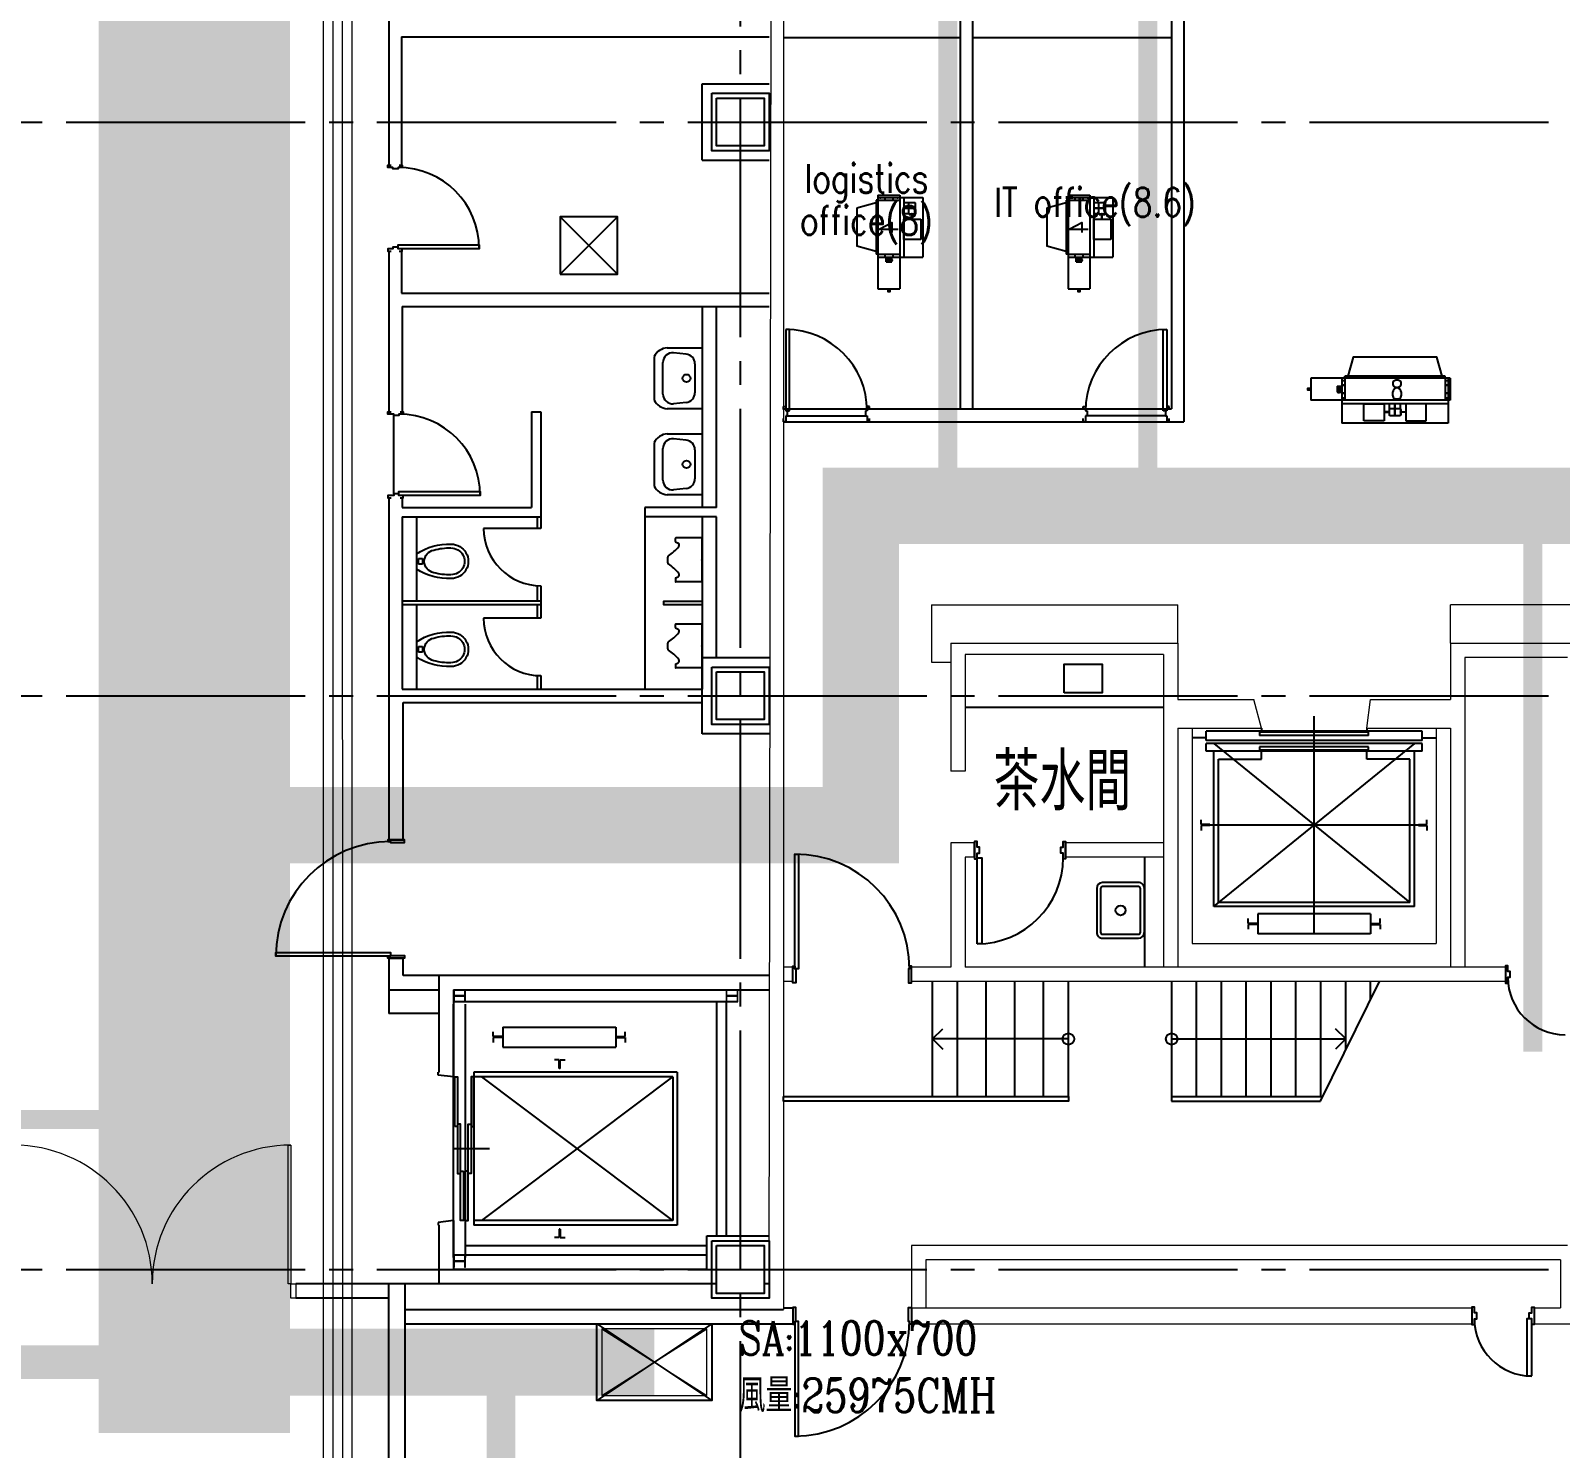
# Model space of a CAD drawing. Extents: x -18489 to 195597, y -1599 to 112111.
# Drawn here: x 23618 to 25217, y 14963 to 16446 of the extents above; entities that cross this region are included whole.
import ezdxf
from ezdxf.enums import TextEntityAlignment as Align

# ---------------------------------------------------------------- set-up
doc = ezdxf.new("R2010")
doc.units = 0
doc.header["$LTSCALE"] = 100
doc.linetypes.add('X-N-FAB-L10$0$COL-CEN-LIN', pattern=[3.25, 2.5, -0.25, 0.25, -0.25])
for name, color, linetype, lineweight in [('188K-SM-03-F10-MECH-EQ-Y2257103$0$0-AHU-SA', 5, 'Continuous', 0), ('188K-SM-03-F10-MECH-EQ-Y2257103$0$0-CHR', 3, 'Continuous', 0), ('188K-SM-03-F10-MECH-EQ-Y2257103$0$0-CHS', 4, 'Continuous', 0), ('X-N-FAB-L10$0$STEEL1', 8, 'Continuous', 0)]:
    doc.layers.add(name, color=color, linetype=linetype, lineweight=lineweight)
for name, color, linetype in [('188K-SM-03-F10-MECH-EQ-Y2257103$0$00_AC_01_設備', 2, 'Continuous'), ('188K-SM-03-F10-MECH-EQ-Y2257103$0$M-DETL-03', 3, 'Continuous'), ('X-N-FAB-L10$0$08', 8, 'Continuous'), ('X-N-FAB-L10$0$A-WALL-IN', 8, 'Continuous'), ('X-N-FAB-L10$0$BLOCK', 8, 'Continuous'), ('X-N-FAB-L10$0$CCL', 8, 'X-N-FAB-L10$0$COL-CEN-LIN'), ('X-N-FAB-L10$0$COL-S', 8, 'Continuous'), ('X-N-FAB-L10$0$DOOR', 8, 'Continuous'), ('X-N-FAB-L10$0$TXT-CODE', 8, 'Continuous')]:
    doc.layers.add(name, color=color, linetype=linetype)
doc.styles.add('188K-SM-03-F10-MECH-EQ-Y2257103$0$CHINESET', font='simplex.shx', dxfattribs={"width": 0.8, "bigfont": 'chineset.shx'})
doc.styles.add('188K-SM-03-F10-MECH-EQ-Y2257103$0$STDTEXT', font='complex.shx', dxfattribs={"bigfont": 'chineset.shx'})
doc.styles.add('X-N-FAB-L10$0$CHINA', font='simplex.shx', dxfattribs={"width": 0.75, "bigfont": 'chineset.shx'})

# ---------------------------------------------------------------- blocks, each defined once
blk = doc.blocks.new('188K-SM-03-F10-MECH-EQ-Y2257103$0$00_AC_FC_400')
at = {"layer": '188K-SM-03-F10-MECH-EQ-Y2257103$0$00_AC_01_設備', "color": 1}
for p, q in [((-25.5, -20), (-19.9, 0)), ((-19.9, 0), (19.9, 0)), ((25.5, -20), (19.9, 0)), ((-33.6, -22), (64.4, -22)), ((-33.6, -22), (-33.6, -45)), ((-31.3, -22), (-31.3, -69)), ((-28.3, -20), (28.2, -20)), ((-28.3, -22), (-28.3, -20)), ((-28.3, -22), (-28.3, -45)), ((28.2, -22), (28.2, -20)), ((28.2, -22), (28.2, -45)), ((31.2, -22), (31.2, -69)), ((36.2, -30.5), (31.2, -30.5)), ((36.2, -30.5), (31.2, -30.5)), ((36.2, -30.5), (31.2, -30.5)), ((33, -32.4), (31.2, -31.3)), ((35.5, -32), (35.5, -30.5)), ((36.2, -30.5), (36.2, -36.5)), ((36.2, -30.5), (36.2, -36.5)), ((36.2, -30.5), (36.2, -36.5)), ((36.2, -30.5), (36.2, -36.5)), ((64.4, -22), (64.4, -45)), ((-33.6, -45), (64.4, -45)), ((32.8, -32.9), (31.2, -32)), ((32.8, -33.2), (31.2, -33.2)), ((32.8, -33.8), (31.2, -33.8)), ((32.8, -34.1), (31.2, -35)), ((33, -34.6), (31.2, -35.7)), ((36.2, -36.5), (31.2, -36.5)), ((36.2, -36.5), (31.2, -36.5)), ((36.2, -36.5), (31.2, -36.5)), ((33.2, -32), (33.2, -35)), ((36.2, -32), (33.2, -32)), ((36.2, -35), (33.2, -35)), ((34.1, -35), (34.1, -36.7)), ((34.1, -36.6), (34.9, -36.6)), ((34.1, -36.7), (34.9, -36.7)), ((34.2, -35), (34.2, -36.6)), ((34.8, -35), (34.8, -36.6)), ((34.9, -35), (34.9, -36.7)), ((35.5, -32), (35.5, -35)), ((35.5, -35), (35.5, -36.5)), ((64.4, -32.7), (67.4, -32.7)), ((64.4, -34.3), (67.4, -34.3)), ((-31.3, -49), (31.2, -49)), ((-25.5, -54.6), (-26, -54.6)), ((-26, -54.6), (-26, -60.5)), ((-26, -60.5), (-25.5, -60.5)), ((-25.5, -54.2), (-25.5, -49)), ((-25.5, -60.9), (-25.5, -54.2)), ((-25.5, -57.7), (-25.5, -57.2)), ((-25.1, -53.8), (-14.4, -53.8)), ((-14.4, -61.3), (-25.1, -61.3)), ((-19.9, -61.3), (-19.9, -49)), ((-19.6, -61.3), (-19.6, -49)), ((-14, -54.2), (-14, -49)), ((-14, -54.2), (-14, -60.9)), ((-14, -54.6), (-13.5, -54.6)), ((-14, -57.7), (-14, -57.2)), ((-13.5, -60.5), (-14, -60.5)), ((-13.5, -54.6), (-13.5, -60.5)), ((-13.5, -57.2), (-8.5, -57.2)), ((-8.5, -57.7), (-13.5, -57.7)), ((12.7, -49), (-8.5, -49)), ((-8.5, -49), (-8.5, -66.7)), ((-8.5, -57.2), (-8.5, -57.7)), ((12.7, -66.7), (12.7, -49)), ((-31.3, -69), (31.2, -69)), ((-8.5, -66.7), (12.7, -66.7))]:
    blk.add_line(p, q, dxfattribs=at)
at = {"layer": '188K-SM-03-F10-MECH-EQ-Y2257103$0$00_AC_01_設備', "color": 1, "const_width": 0.1}
for points in [[(-29.1, -24.5), (-30.4, -24.5)], [(-29.8, -23.9), (-29.8, -25.1)], [(30.4, -24.5), (29.1, -24.5)], [(29.7, -23.9), (29.7, -25.1)], [(-29.1, -42.5), (-30.4, -42.5)], [(-29.8, -41.9), (-29.8, -43.1)], [(30.4, -42.5), (29.1, -42.5)], [(29.7, -41.9), (29.7, -43.1)]]:
    blk.add_lwpolyline(points, dxfattribs=at)
at = {"layer": '188K-SM-03-F10-MECH-EQ-Y2257103$0$00_AC_01_設備', "color": 1}
for points in [[(34.1, -36.7), (34.1, -36.9), (34.9, -36.9), (34.9, -36.7)], [(64.4, -34.5), (67.4, -34.5), (67.4, -32.5), (64.4, -32.5)]]:
    blk.add_lwpolyline(points, close=True, dxfattribs=at)
for centre in [(-29.8, -29.3), (29.7, -29.3), (-29.8, -37.7), (29.7, -37.7)]:
    blk.add_circle(centre, 0.2, dxfattribs=at)
for centre, radius, start, end in [((35.2, -33.5), 2.5, 143.1301, 216.8699), ((31.4, -33.5), 2.5, 323.1301, 36.8699), ((-25.1, -54.2), 0.405, 90, 180), ((-25.1, -60.9), 0.405, 180, 270), ((-14.4, -54.2), 0.405, 0, 90), ((-14.4, -60.9), 0.405, 270, 0)]:
    blk.add_arc(centre, radius, start, end, dxfattribs=at)
at = {"layer": '188K-SM-03-F10-MECH-EQ-Y2257103$0$00_AC_01_設備', "color": 1, "insert": (-6.9, -23.2, 0), "char_height": 20, "attachment_point": 1, "style": '188K-SM-03-F10-MECH-EQ-Y2257103$0$CHINESET'}
blk.add_mtext_dynamic_manual_height_columns('4', width=135.411, gutter_width=500, heights=[0], dxfattribs=at)
blk = doc.blocks.new('188K-SM-03-F10-MECH-EQ-Y2257103$0$00_AC_FC_800')
at = {"layer": '188K-SM-03-F10-MECH-EQ-Y2257103$0$00_AC_01_設備'}
h = blk.add_hatch(dxfattribs=at)
h.set_pattern_fill('ANSI31', color=3, scale=0.01, angle=45, style=0)
h.set_pattern_definition([(270.00000491, (-14689.678363, 2532.36405), (-0.03175, -2.72e-09), [])])
h.paths.add_polyline_path([(59.1, -36.9), (58.4, -36.9), (58.4, -36.7), (59.1, -36.7)])
at = {"layer": '188K-SM-03-F10-MECH-EQ-Y2257103$0$00_AC_01_設備', "color": 3}
for p, q in [((-57.8, -22), (88.2, -22)), ((-57.8, -22), (-57.8, -45)), ((-55.5, -22), (-55.5, -69)), ((-52.5, -20), (52.5, -20)), ((-52.5, -22), (-52.5, -20)), ((-52.5, -22), (-52.5, -45)), ((52.5, -22), (52.5, -20)), ((52.5, -22), (52.5, -45)), ((55.5, -22), (55.5, -69)), ((60.5, -30.5), (55.5, -30.5)), ((60.5, -30.5), (55.5, -30.5)), ((60.5, -30.5), (55.5, -30.5)), ((57.3, -32.4), (55.5, -31.3)), ((59.8, -32), (59.8, -30.5)), ((60.5, -30.5), (60.5, -36.5)), ((60.5, -30.5), (60.5, -36.5)), ((60.5, -30.5), (60.5, -36.5)), ((60.5, -30.5), (60.5, -36.5)), ((88.2, -22), (88.2, -45)), ((-57.8, -45), (88.2, -45)), ((57.1, -32.9), (55.5, -32)), ((57, -33.2), (55.5, -33.2)), ((57, -33.8), (55.5, -33.8)), ((57.1, -34.1), (55.5, -35)), ((57.3, -34.6), (55.5, -35.7)), ((60.5, -36.5), (55.5, -36.5)), ((60.5, -36.5), (55.5, -36.5)), ((60.5, -36.5), (55.5, -36.5)), ((57.5, -32), (57.5, -35)), ((60.5, -32), (57.5, -32)), ((60.5, -35), (57.5, -35)), ((58.4, -35), (58.4, -36.7)), ((58.4, -36.6), (59.1, -36.6)), ((58.4, -36.7), (59.1, -36.7)), ((58.5, -35), (58.5, -36.6)), ((59, -35), (59, -36.6)), ((59.1, -35), (59.1, -36.7)), ((59.8, -32), (59.8, -35)), ((59.8, -35), (59.8, -36.5)), ((88.2, -32.7), (91.2, -32.7)), ((88.2, -34.3), (91.2, -34.3)), ((-55.5, -49), (55.5, -49)), ((-32.5, -49), (-11.3, -49)), ((-32.5, -66.7), (-32.5, -49)), ((-11.3, -49), (-11.3, -66.7)), ((-11.3, -57.2), (-11.3, -57.7)), ((-6.2, -57.2), (-11.3, -57.2)), ((-11.3, -57.7), (-6.2, -57.7)), ((-5.7, -54.6), (-6.2, -54.6)), ((-6.2, -54.6), (-6.2, -60.5)), ((-6.2, -60.5), (-5.7, -60.5)), ((-5.7, -54.2), (-5.7, -49)), ((-5.7, -54.2), (-5.7, -60.9)), ((-5.7, -57.7), (-5.7, -57.2)), ((5.3, -53.8), (-5.3, -53.8)), ((-5.3, -61.3), (5.3, -61.3)), ((-0.2, -61.3), (-0.2, -49)), ((0.2, -61.3), (0.2, -49)), ((5.7, -54.2), (5.7, -49)), ((5.7, -60.9), (5.7, -54.2)), ((5.7, -54.6), (6.2, -54.6)), ((5.7, -57.7), (5.7, -57.2)), ((6.2, -60.5), (5.7, -60.5)), ((6.2, -54.6), (6.2, -60.5)), ((6.2, -57.2), (11.3, -57.2)), ((11.3, -57.7), (6.2, -57.7)), ((32.5, -49), (11.3, -49)), ((11.3, -49), (11.3, -66.7)), ((11.3, -57.2), (11.3, -57.7)), ((32.5, -66.7), (32.5, -49)), ((-55.5, -69), (55.5, -69)), ((-11.3, -66.7), (-32.5, -66.7)), ((11.3, -66.7), (32.5, -66.7))]:
    blk.add_line(p, q, dxfattribs=at)
for points in [[(-49.4, -20), (-43.8, 0), (43.8, 0), (49.4, -20)], [(-53.4, -24.5), (-54.6, -24.5)], [(-54, -23.9), (-54, -25.1)], [(54.6, -24.5), (53.4, -24.5)], [(54, -23.9), (54, -25.1)], [(-53.4, -42.5), (-54.6, -42.5)], [(-54, -41.9), (-54, -43.1)], [(54.6, -42.5), (53.4, -42.5)], [(54, -41.9), (54, -43.1)]]:
    blk.add_lwpolyline(points, dxfattribs=at)
for points in [[(58.4, -36.7), (58.4, -36.9), (59.1, -36.9), (59.1, -36.7)], [(88.2, -34.5), (91.2, -34.5), (91.2, -32.5), (88.2, -32.5)]]:
    blk.add_lwpolyline(points, close=True, dxfattribs=at)
for centre in [(-54, -29.3), (54, -29.3), (-54, -37.7), (54, -37.7)]:
    blk.add_circle(centre, 0.2, dxfattribs=at)
for centre, radius, start, end in [((59.5, -33.5), 2.5, 143.1301, 216.8699), ((55.7, -33.5), 2.5, 323.1301, 36.8699), ((-5.3, -54.2), 0.405, 90, 180), ((-5.3, -60.9), 0.405, 180, 270), ((5.3, -54.2), 0.405, 0, 90), ((5.3, -60.9), 0.405, 270, 0)]:
    blk.add_arc(centre, radius, start, end, dxfattribs=at)
at = {"layer": '188K-SM-03-F10-MECH-EQ-Y2257103$0$00_AC_01_設備', "color": 3, "insert": (-8.9, -23.7, 0), "char_height": 20, "attachment_point": 1, "rotation": 0, "style": '188K-SM-03-F10-MECH-EQ-Y2257103$0$CHINESET'}
blk.add_mtext_dynamic_manual_height_columns('8', width=135.411, gutter_width=500, heights=[0], dxfattribs=at)
blk = doc.blocks.new('188K-SM-03-F10-MECH-EQ-Y2257103')
at = {"layer": '188K-SM-03-F10-MECH-EQ-Y2257103$0$0-AHU-SA'}
for p, q in [((24215, 15088), (24325, 15018)), ((24215, 15018), (24325, 15088))]:
    blk.add_line(p, q, dxfattribs=at)
for points, const_width in [([(22279.6, 17845.7), (22279.6, 16725), (23789, 16725), (23789, 14978.9)], 200), ([(24577, 15948.5), (24577, 16519.2)], 20), ([(24786.1, 15948.5), (24786.1, 16519.2)], 20), ([(23789, 15614.6), (24486, 15614.6), (24486, 15948.5), (25891.4, 15948.5)], 80), ([(25188.7, 15948.5), (25188.7, 15377.7)], 20), ([(23352.2, 15306.7), (23789, 15306.7)], 20), ([(23789, 15053), (24270, 15053)], 70), ([(23352.2, 15053), (23789, 15053)], 35), ([(24109.8, 14616.2), (24109.8, 15053)], 30)]:
    blk.add_lwpolyline(points, dxfattribs=dict(at, const_width=const_width))
blk.add_lwpolyline([(24215, 15018), (24325, 15018), (24325, 15088), (24215, 15088)], close=True, dxfattribs=at)
at = {"layer": '188K-SM-03-F10-MECH-EQ-Y2257103$0$0-CHR'}
for p, q in [((23944.2, 13489.3), (23944.1, 16859.2)), ((23954.2, 13489.3), (23954.1, 16859.2))]:
    blk.add_line(p, q, dxfattribs=at)
at = {"layer": '188K-SM-03-F10-MECH-EQ-Y2257103$0$0-CHS'}
for p, q in [((23924.3, 13569.5), (23924.1, 16840.6)), ((23934.3, 13569.5), (23934.1, 16840.6))]:
    blk.add_line(p, q, dxfattribs=at)
at = {"layer": '188K-SM-03-F10-MECH-EQ-Y2257103$0$00_AC_01_設備', "xscale": -1}
for name, p, rotation in [('188K-SM-03-F10-MECH-EQ-Y2257103$0$00_AC_FC_400', (24481.9, 16239.9), 90), ('188K-SM-03-F10-MECH-EQ-Y2257103$0$00_AC_FC_400', (24680.6, 16239.9), 90), ('188K-SM-03-F10-MECH-EQ-Y2257103$0$00_AC_FC_800', (25044.6, 16104.1), 359.9999999999986)]:
    blk.add_blockref(name, p, dxfattribs=dict(at, rotation=rotation))
at = {"layer": '188K-SM-03-F10-MECH-EQ-Y2257103$0$M-DETL-03', "color": 1, "style": '188K-SM-03-F10-MECH-EQ-Y2257103$0$STDTEXT', "width": 0.8}
for s, p in [('SA:1100x700', (24358.3, 15060.8)), ('風量:25975CMH', (24358.3, 15000.8))]:
    blk.add_text(s, height=35, dxfattribs=at).set_placement(p)
blk = doc.blocks.new('X-N-FAB-L10$0$A$C467ba2ca')
at = {"layer": 'X-N-FAB-L10$0$CCL'}
for p, q in [((-2650, 0), (-2650, 9160)), ((-27730, 5750), (360, 5750)), ((-27730, 5150), (360, 5150)), ((-27730, 4550), (360, 4550))]:
    blk.add_line(p, q, dxfattribs=at)
at = {"layer": 'X-N-FAB-L10$0$COL-S'}
for points in [[(-2680, 5780), (-2620, 5780), (-2620, 5720), (-2680, 5720)], [(-2675, 5775), (-2625, 5775), (-2625, 5725), (-2675, 5725)], [(-2680, 5180), (-2620, 5180), (-2620, 5120), (-2680, 5120)], [(-2675, 5175), (-2625, 5175), (-2625, 5125), (-2675, 5125)], [(-2680, 4580), (-2620, 4580), (-2620, 4520), (-2680, 4520)], [(-2675, 4575), (-2625, 4575), (-2625, 4525), (-2675, 4525)]]:
    blk.add_lwpolyline(points, close=True, dxfattribs=at)
blk = doc.blocks.new('X-N-FAB-L10$0$A$C4DFC7D4D')
at = {"layer": 'X-N-FAB-L10$0$STEEL1'}
blk.add_lwpolyline([(0, 0), (0, 150), (11, 150), (11, 79), (139, 79), (139, 150), (150, 150), (150, 0), (139, 0), (139, 71), (11, 71), (11, 0)], close=True, dxfattribs=at)
blk = doc.blocks.new('X-N-FAB-L10')
at = {"layer": 'X-N-FAB-L10$0$08'}
for p, q in [((23992.5, 16473), (23992.5, 16305)), ((24005.5, 16439), (24390, 16439)), ((24005.5, 16439), (24005.5, 16305)), ((24320, 16390), (24390, 16390)), ((24320, 16310), (24320, 16390)), ((24320, 16310), (24390, 16310)), ((24231.5, 16251), (24171.5, 16191)), ((24171.5, 16251), (24231.5, 16191)), ((23992.5, 16215), (23992.5, 16047)), ((24005.5, 16215), (24005.5, 16171)), ((24005.5, 16171), (24390, 16171)), ((24006.5, 16157), (24390, 16157)), ((24006.5, 16157), (24006.5, 16047)), ((24320, 16157), (24320, 15947)), ((24335, 15947), (24335, 16157)), ((24283.59, 16113.859), (24320, 16113.859)), ((24320, 16113.859), (24320, 16050.141)), ((24269.936, 16104.757), (24269.936, 16059.243)), ((24279.038, 16065.451), (24279.038, 16098.549)), ((24303.329, 16107.26), (24290.21, 16108.621)), ((24312.411, 16097.188), (24312.411, 16066.812)), ((24141.5, 16047), (24141.5, 15947)), ((24141.5, 16047), (24151.5, 16047)), ((24151.5, 16047), (24151.5, 15937)), ((24320, 16050.141), (24283.59, 16050.141)), ((24303.329, 16056.74), (24290.21, 16055.379)), ((23997.5, 15961), (23997.5, 16043)), ((24269.936, 16014.757), (24269.936, 15969.243)), ((24283.59, 16023.859), (24320, 16023.859)), ((24303.329, 16017.26), (24290.21, 16018.621)), ((24320, 16023.859), (24320, 15960.141)), ((24279.038, 15975.451), (24279.038, 16008.549)), ((24312.411, 16007.188), (24312.411, 15976.812)), ((24303.329, 15966.74), (24290.21, 15965.379)), ((23992.5, 15957), (23992.5, 15599.403)), ((24006.5, 15957), (24006.5, 15947)), ((24320, 15960.141), (24283.59, 15960.141)), ((24006.5, 15947), (24141.5, 15947)), ((24006.5, 15937), (24151.5, 15937)), ((24006.5, 15937), (24006.5, 15757)), ((24021.5, 15937), (24021.5, 15849)), ((24147.5, 15937), (24147.5, 15925)), ((24151.5, 15937), (24151.5, 15925)), ((24335, 15947), (24260, 15947)), ((24260, 15947), (24260, 15937)), ((24335, 15937), (24260, 15937)), ((24260, 15937), (24260, 15757)), ((24320, 15937), (24320, 15790)), ((24335, 15790), (24335, 15937)), ((24151.5, 15925), (24091.5, 15925)), ((24292, 15911.321), (24292, 15914.5)), ((24292.292, 15910.866), (24294.82, 15909.708)), ((24320, 15915), (24292.5, 15915)), ((24320, 15869), (24320, 15915)), ((24021.5, 15898.5), (24021.5, 15882.5)), ((24023.5, 15887.5), (24023.5, 15893.5)), ((24023.5, 15893.5), (24027.5, 15893.5)), ((24027.5, 15887.5), (24023.5, 15887.5)), ((24027.5, 15893.5), (24027.5, 15887.5)), ((24284, 15889.036), (24284, 15894.964)), ((24292, 15872.679), (24292, 15869.5)), ((24292.292, 15873.134), (24294.806, 15874.286)), ((24147.5, 15865), (24147.5, 15849)), ((24151.5, 15865), (24151.5, 15845)), ((24320, 15869), (24292.5, 15869)), ((24151.5, 15849), (24006.5, 15849)), ((24151.5, 15845), (24006.5, 15845)), ((24021.5, 15845), (24021.5, 15757)), ((24147.5, 15845), (24147.5, 15831)), ((24151.5, 15845), (24151.5, 15831)), ((24151.5, 15831), (24091.5, 15831)), ((24292, 15821.321), (24292, 15824.5)), ((24320, 15825), (24292.5, 15825)), ((24320, 15779), (24320, 15825)), ((24021.5, 15806.5), (24021.5, 15790.5)), ((24292.292, 15820.866), (24294.82, 15819.708)), ((24023.5, 15795.5), (24023.5, 15801.5)), ((24023.5, 15801.5), (24027.5, 15801.5)), ((24027.5, 15795.5), (24023.5, 15795.5)), ((24027.5, 15801.5), (24027.5, 15795.5)), ((24284, 15799.036), (24284, 15804.964)), ((24320, 15710), (24320, 15790)), ((24320, 15790), (24390, 15790)), ((24320, 15790), (24335, 15790)), ((24320, 15790), (24320, 15757)), ((24292, 15782.679), (24292, 15779.5)), ((24292.292, 15783.134), (24294.806, 15784.286)), ((24320, 15779), (24292.5, 15779)), ((24147.5, 15771), (24147.5, 15757)), ((24151.5, 15771), (24151.5, 15757)), ((24006.5, 15757), (24320, 15757)), ((24007.5, 15743), (24320, 15743)), ((24007.5, 15599.403), (24007.5, 15743)), ((24320, 15710), (24320, 15743)), ((24595, 15738), (24802.5, 15738)), ((24960, 15500.9), (24960, 15728.5)), ((24390, 15710), (24320, 15710)), ((25073, 15713), (24847, 15713)), ((24847, 15703), (24847, 15713)), ((25017, 15712), (24903, 15712)), ((24903, 15712), (24903, 15708.5)), ((24905, 15716), (24905, 15713)), ((25015, 15716), (25015, 15713)), ((25017, 15708.5), (25017, 15712)), ((25073, 15703), (25073, 15713)), ((24847, 15706), (24832.5, 15706)), ((25073, 15703), (24847, 15703)), ((25073, 15700), (24847, 15700)), ((24847, 15692), (24847, 15700)), ((24855, 15529.4), (25065.427, 15700)), ((24855, 15700), (25060, 15533.8)), ((25017, 15708.5), (24903, 15708.5)), ((25017, 15696.5), (24903, 15696.5)), ((24903, 15696.5), (24903, 15693)), ((25017, 15693), (25017, 15696.5)), ((25073, 15706), (25087.5, 15706)), ((25073, 15692), (25073, 15700)), ((25073, 15692), (24847, 15692)), ((24855, 15529.4), (24855, 15692)), ((24860, 15533.8), (24860, 15683.8)), ((24860, 15683.8), (24905, 15683.8)), ((25017, 15693), (24903, 15693)), ((24905, 15683.8), (24905, 15692)), ((25015, 15683.8), (25015, 15692)), ((25060, 15683.8), (25015, 15683.8)), ((25060, 15533.8), (25060, 15683.8)), ((25065, 15529.4), (25065, 15692)), ((24842, 15615.2), (24842, 15620.2)), ((24851, 15615.2), (24842, 15615.2)), ((24851, 15614.2), (24842, 15614.2)), ((24842, 15614.2), (24842, 15609.2)), ((24851, 15614.2), (24851, 15615.2)), ((25069, 15614.7), (24851, 15614.7)), ((25069, 15615.2), (25078, 15615.2)), ((25069, 15614.2), (25069, 15615.2)), ((25069, 15614.2), (25078, 15614.2)), ((25078, 15615.2), (25078, 15620.2)), ((25078, 15614.2), (25078, 15609.2)), ((23992.5, 15599.403), (24007.5, 15599.403)), ((23992.5, 15599.403), (24007.5, 15599.403)), ((24782.5, 15581), (24782.5, 15466)), ((24776.26, 15554.62), (24738.82, 15554.62)), ((24776.26, 15550.46), (24738.82, 15550.46)), ((24732.58, 15548.38), (24732.58, 15502.62)), ((24736.74, 15548.38), (24736.74, 15502.62)), ((24778.34, 15502.62), (24778.34, 15548.38)), ((24782.5, 15502.62), (24782.5, 15548.38)), ((25060, 15533.8), (24860, 15533.8)), ((25065, 15529.4), (24855, 15529.4)), ((25019, 15521.9), (24901, 15521.9)), ((24901, 15521.9), (24901, 15500.9)), ((25019, 15521.9), (25019, 15500.9)), ((24891, 15511.9), (24891, 15516.9)), ((24900, 15511.9), (24891, 15511.9)), ((24891, 15510.9), (24891, 15505.9)), ((24900, 15510.9), (24891, 15510.9)), ((24900, 15510.9), (24900, 15511.9)), ((25020, 15510.9), (25020, 15511.9)), ((25020, 15511.9), (25029, 15511.9)), ((25020, 15510.9), (25029, 15510.9)), ((25029, 15511.9), (25029, 15516.9)), ((25029, 15510.9), (25029, 15505.9)), ((24738.82, 15500.54), (24776.26, 15500.54)), ((24738.82, 15496.38), (24776.26, 15496.38)), ((25019, 15500.9), (24901, 15500.9)), ((23992.5, 15475.5), (23992.5, 15417.5)), ((24007.5, 15475.5), (23992.5, 15475.5)), ((23992.5, 15475.5), (24007.5, 15475.5)), ((24007.5, 15475.5), (23992.5, 15475.5)), ((24007.5, 15457.5), (24007.5, 15475.5)), ((24390, 15457.5), (24007.5, 15457.5)), ((24045, 15356.2), (24045, 15457.5)), ((23992.5, 15442.5), (24045, 15442.5)), ((24060, 15442.5), (24390, 15442.5)), ((24060, 15442.5), (24060, 15351.2)), ((24561, 15331), (24561, 15451)), ((24587, 15331), (24587, 15451)), ((24617, 15331), (24617, 15451)), ((24647, 15331), (24647, 15451)), ((24677, 15331), (24677, 15451)), ((24703, 15331), (24703, 15451)), ((24811, 15451), (24811, 15326)), ((24837, 15331), (24837, 15451)), ((24863, 15331), (24863, 15451)), ((24889, 15331), (24889, 15451)), ((24915, 15331), (24915, 15451)), ((24941, 15331), (24941, 15451)), ((24966.5, 15326), (25028.161, 15451)), ((24967, 15331), (24967, 15451)), ((24993, 15379.721), (24993, 15451)), ((25019, 15432.428), (25019, 15451)), ((24357.5, 15430), (24060, 15430)), ((24060, 15162.5), (24060, 15427.5)), ((24072.5, 15162.5), (24072.5, 15427.5)), ((24335, 15430), (24335, 15185)), ((24345, 15430), (24345, 15185)), ((24045, 15417.5), (23992.5, 15417.5)), ((24101.638, 15393.501), (24101.638, 15398.501)), ((24110.638, 15393.501), (24101.638, 15393.501)), ((24110.638, 15392.501), (24101.638, 15392.501)), ((24101.638, 15392.501), (24101.638, 15387.501)), ((24110.638, 15393.501), (24110.638, 15392.501)), ((24111.638, 15403.501), (24229.638, 15403.501)), ((24111.638, 15403.501), (24111.638, 15382.501)), ((24229.638, 15403.501), (24229.638, 15382.501)), ((24230.638, 15393.501), (24230.638, 15392.501)), ((24230.638, 15393.501), (24239.638, 15393.501)), ((24230.638, 15392.501), (24239.638, 15392.501)), ((24239.638, 15393.501), (24239.638, 15398.501)), ((24239.638, 15392.501), (24239.638, 15387.501)), ((24561, 15391), (24571.607, 15401.607)), ((24703, 15391), (24561, 15391)), ((24561, 15391), (24571.607, 15380.393)), ((24811, 15391), (24993, 15391)), ((24993, 15391), (24982.393, 15401.607)), ((24993, 15391), (24982.393, 15380.393)), ((24111.638, 15382.501), (24229.638, 15382.501)), ((24170.638, 15369.25), (24165.638, 15369.25)), ((24170.638, 15360.25), (24170.638, 15369.25)), ((24171.638, 15360.25), (24170.638, 15360.25)), ((24171.638, 15369.25), (24176.638, 15369.25)), ((24171.638, 15360.25), (24171.638, 15369.25)), ((24044, 15356.25), (24045, 15356.25)), ((24044, 15353.25), (24044, 15356.25)), ((24060, 15351.25), (24044, 15353.25)), ((24081.338, 15356.25), (24081.338, 15196.25)), ((24293.938, 15356.25), (24081.338, 15356.25)), ((24089.538, 15351.25), (24081.338, 15351.25)), ((24289.538, 15201.25), (24089.538, 15351.25)), ((24089.538, 15201.25), (24289.538, 15351.25)), ((24289.538, 15351.25), (24089.538, 15351.25)), ((24089.538, 15351.25), (24089.538, 15351.25)), ((24289.538, 15351.25), (24289.538, 15201.25)), ((24293.938, 15356.25), (24293.938, 15196.25)), ((24811, 15331), (24968.966, 15331)), ((24811, 15326), (24966.5, 15326)), ((24097.706, 15276.2), (24060.044, 15276.2)), ((24060, 15201.25), (24044, 15199.25)), ((24044, 15199.25), (24044, 15196.25)), ((24060, 15201.25), (24060, 15150)), ((24089.538, 15201.25), (24081.338, 15201.25)), ((24289.538, 15201.25), (24089.538, 15201.25)), ((24089.538, 15201.25), (24089.538, 15201.25)), ((24044, 15196.25), (24045, 15196.25)), ((24045, 15135), (24045, 15196.25)), ((24293.938, 15196.25), (24081.338, 15196.25)), ((24170.638, 15183.25), (24165.638, 15183.25)), ((24171.638, 15192.25), (24170.638, 15192.25)), ((24170.638, 15192.25), (24170.638, 15183.25)), ((24171.638, 15192.25), (24171.638, 15183.25)), ((24171.638, 15183.25), (24176.638, 15183.25)), ((24325, 15185), (24390, 15185)), ((24325, 15150), (24325, 15185)), ((24072.5, 15175), (24325, 15175)), ((24325, 15165), (24060, 15165)), ((24325, 15150), (24060, 15150)), ((24390, 15135), (24385, 15135)), ((24210, 15093), (24330, 15013)), ((24330, 15093), (24210, 15013))]:
    blk.add_line(p, q, dxfattribs=at)
for points in [[(24003.3, 16305), (24006.5, 16305), (24006.5, 16302.5), (24002, 16302.5), (24002, 16301), (23996.5, 16301), (23996.5, 16302.5), (23991.5, 16302.5), (23991.5, 16305), (23994.7, 16305)], [(24003.3, 16215), (24006.5, 16215), (24006.5, 16217.5), (24002, 16217.5), (24002, 16219), (23996.5, 16219), (23996.5, 16217.5), (23991.5, 16217.5), (23991.5, 16215), (23994.7, 16215)], [(24004.3, 16047), (24007.5, 16047), (24007.5, 16044.5), (24003, 16044.5), (24003, 16043), (23997.5, 16043), (23997.5, 16044.5), (23991.5, 16044.5), (23991.5, 16047), (23994.7, 16047)], [(24004.3, 15957), (24007.5, 15957), (24007.5, 15959.5), (24003, 15959.5), (24003, 15961), (23997.5, 15961), (23997.5, 15959.5), (23991.5, 15959.5), (23991.5, 15957), (23994.7, 15957)], [(24320, 15845), (24280, 15845), (24280, 15849), (24320, 15849)]]:
    blk.add_lwpolyline(points, dxfattribs=at)
at = {"layer": 'X-N-FAB-L10$0$08', "flags": 128}
blk.add_lwpolyline([(24171.5, 16191), (24231.5, 16191), (24231.5, 16251), (24171.5, 16251)], close=True, dxfattribs=at)
at = {"layer": 'X-N-FAB-L10$0$08'}
for points in [[(24002, 16217.5), (24002, 16221.5), (24087, 16221.5), (24087, 16217.5)], [(24003, 15959.5), (24003, 15963.5), (24088, 15963.5), (24088, 15959.5)], [(24698.5, 15753), (24698.5, 15783), (24738.5, 15783), (24738.5, 15753)], [(23991.22, 15597.451), (23994.146, 15597.451), (23994.146, 15596.476), (24008.78, 15596.476), (24008.78, 15599.403), (23991.22, 15599.403)], [(23994.146, 15477.451), (23874.146, 15477.451), (23874.146, 15481.354), (23994.146, 15481.354)], [(23991.22, 15477.451), (23994.146, 15477.451), (23994.146, 15478.427), (24008.78, 15478.427), (24008.78, 15475.5), (23991.22, 15475.5)], [(24061.338, 15299.55), (24061.338, 15351.25), (24064.338, 15351.25), (24064.338, 15299.55)], [(24081.338, 15299.55), (24081.338, 15351.25), (24078.338, 15351.25), (24078.338, 15299.55)], [(24405, 15331), (24703, 15331), (24703, 15326), (24405, 15326), (24405, 15331)], [(24064.338, 15302.05), (24064.338, 15250.35), (24067.338, 15250.35), (24067.338, 15302.05)], [(24078.338, 15302.05), (24078.338, 15250.35), (24075.338, 15250.35), (24075.338, 15302.05)], [(24070.338, 15252.85), (24070.338, 15201.15), (24067.338, 15201.15), (24067.338, 15252.85)], [(24072.338, 15252.85), (24072.338, 15201.15), (24075.338, 15201.15), (24075.338, 15252.85)], [(24330, 15180), (24390, 15180), (24390, 15120), (24330, 15120)], [(24335, 15175), (24385, 15175), (24385, 15125), (24335, 15125)], [(24210, 15093), (24330, 15093), (24330, 15013), (24210, 15013)]]:
    blk.add_lwpolyline(points, close=True, dxfattribs=at)
for centre, radius in [((24320, 15892), 0.2), ((24320, 15802), 0.2), ((24703, 15391), 6), ((24811, 15391), 6)]:
    blk.add_circle(centre, radius, dxfattribs=at)
for centre, radius, start, end in [((24002, 16217.5), 85, 0, 90), ((24003, 15959.5), 85, 0, 90), ((24151.5, 15925), 60, 180, 270), ((24260.95, 15933.865), 44.5, 302.256, 321.287), ((24292.5, 15914.5), 0.5, 90, 180), ((24292.5, 15911.321), 0.5, 180, 245.373), ((24293.801, 15907.535), 2.4, 321.287, 65.3743), ((24285.5, 15894.964), 1.5, 122.255, 180), ((24285.5, 15889.036), 1.5, 180, 237.745), ((24260.95, 15850.135), 44.5, 38.7129, 57.7443), ((24292.5, 15872.679), 0.5, 114.627, 180), ((24292.5, 15869.5), 0.5, 180, 270), ((24293.801, 15876.465), 2.4, 294.626, 38.7131), ((24151.5, 15831), 60, 180, 270), ((24292.5, 15824.5), 0.5, 90, 180), ((24292.5, 15821.321), 0.5, 180, 245.373), ((24285.5, 15804.964), 1.5, 122.255, 180), ((24260.95, 15843.865), 44.5, 302.256, 321.287), ((24293.801, 15817.535), 2.4, 321.287, 65.3743), ((24285.5, 15799.036), 1.5, 180, 237.745), ((24260.95, 15760.135), 44.5, 38.7129, 57.7443), ((24292.5, 15782.679), 0.5, 114.627, 180), ((24292.5, 15779.5), 0.5, 180, 270), ((24293.801, 15786.465), 2.4, 294.626, 38.7131), ((23994.146, 15477.451), 120, 90, 180)]:
    blk.add_arc(centre, radius, start, end, dxfattribs=at)
for centre, major_axis, start_param, end_param in [((24284.646, 16097.483), (11.604, 11.604), 0.84980199, 1.89699954), ((24289.165, 16098.549), (7.161, 7.161), 0.68204428, 2.35619449), ((24302.284, 16097.188), (7.161, 7.161), 5.49778714, 6.96522959), ((24289.165, 16065.451), (7.161, 7.161), 2.35619449, 4.0303447), ((24302.284, 16066.812), (-7.161, 7.161), 2.45954837, 3.92699082), ((24284.646, 16066.517), (-11.604, 11.604), 1.24459311, 2.29179066), ((24284.646, 16007.483), (11.604, 11.604), 0.84980199, 1.89699954), ((24289.165, 16008.549), (7.161, 7.161), 0.68204428, 2.35619449), ((24302.284, 16007.188), (7.161, 7.161), 5.49778714, 6.96522959), ((24284.646, 15976.517), (-11.604, 11.604), 1.24459311, 2.29179066), ((24289.165, 15975.451), (7.161, 7.161), 2.35619449, 4.0303447), ((24302.284, 15976.812), (-7.161, 7.161), 2.45954837, 3.92699082), ((24738.82, 15548.38), (-4.412, 4.412), -0.78539816, 0.78539816), ((24738.82, 15548.38), (-1.471, 1.471), -0.78539816, 0.78539816), ((24776.26, 15548.38), (4.412, 4.412), 5.49778714, 7.06858347), ((24776.26, 15548.38), (1.471, 1.471), 5.49778714, 7.06858347), ((24738.82, 15502.62), (4.412, 4.412), 2.35619449, 3.92699082), ((24738.82, 15502.62), (-1.471, 1.471), 0.78539816, 2.35619449), ((24776.26, 15502.62), (1.471, 1.471), 3.92699082, 5.49778714), ((24776.26, 15502.62), (4.412, 4.412), 3.92699082, 5.49778714)]:
    blk.add_ellipse(centre, major_axis=major_axis, ratio=1, start_param=start_param, end_param=end_param, dxfattribs=at)
for centre, major_axis in [((24303.647, 16082), (2.896, 2.896)), ((24303.647, 15992), (2.896, 2.896)), ((24757.54, 15525.5), (3.677, 3.677))]:
    blk.add_ellipse(centre, major_axis=major_axis, ratio=1, dxfattribs=at)
at = {"layer": 'X-N-FAB-L10$0$08', "extrusion": (0, 0, -1)}
for centre, major_axis, start_param, end_param in [((24055.241, 15846.833), (43.634, 43.634), 4.91927319, 5.5344074), ((24041.525, 15890.5), (-8.503, 8.503), 4.09618386, 6.89939042), ((24055.241, 15846.833), (40.806, 40.806), 5.22152116, 5.5344074), ((24057.5, 15890.5), (12.728, 12.728), 5.49778714, 8.6393798), ((24057.5, 15890.5), (9.899, 9.899), 5.49778714, 8.6393798), ((24055.241, 15934.167), (-43.634, 43.634), 3.89037056, 4.50550478), ((24055.241, 15934.167), (-40.806, 40.806), 3.89037056, 4.2032568), ((24055.241, 15754.833), (43.634, 43.634), 4.91927319, 5.5344074), ((24041.525, 15798.5), (-8.503, 8.503), 4.09618386, 6.89939042), ((24055.241, 15754.833), (40.806, 40.806), 5.22152116, 5.5344074), ((24057.5, 15798.5), (12.728, 12.728), 5.49778714, 8.6393798), ((24057.5, 15798.5), (9.899, 9.899), 5.49778714, 8.6393798), ((24055.241, 15842.167), (-43.634, 43.634), 3.89037056, 4.50550478), ((24055.241, 15842.167), (-40.806, 40.806), 3.89037056, 4.2032568)]:
    blk.add_ellipse(centre, major_axis=major_axis, ratio=1, start_param=start_param, end_param=end_param, dxfattribs=at)
at = {"layer": 'X-N-FAB-L10$0$08'}
for p in [(24320, 15892), (24320, 15802)]:
    blk.add_point(p, dxfattribs=at)
at = {"layer": 'X-N-FAB-L10$0$A-WALL-IN', "color": 3, "lineweight": 0}
for p, q in [((24390, 15135), (24393, 16990)), ((24405, 16990), (24405, 15108)), ((24560, 15845), (24817.5, 15845)), ((24560, 15845), (24560, 15785)), ((24817.5, 15805), (24817.5, 15845)), ((25632.5, 15845), (25102.5, 15845)), ((25102.5, 15805), (25102.5, 15845)), ((24580, 15805), (24817.5, 15805)), ((24580, 15805), (24580, 15671)), ((24802.5, 15793), (24595, 15793)), ((24595, 15793), (24595, 15671)), ((24802.5, 15793), (24802.5, 15466)), ((24817.5, 15805), (24817.5, 15746)), ((25102.5, 15805), (25632.5, 15805)), ((25102.5, 15805), (25102.5, 15746)), ((25117.5, 15790), (25117.5, 15466)), ((25225, 15790), (25117.5, 15790)), ((24560, 15785), (24580, 15785)), ((24817.5, 15746), (24896.962, 15746)), ((24905, 15716), (24896.962, 15746)), ((25015, 15716), (25018.75, 15746)), ((25018.75, 15746), (25102.5, 15746)), ((24817.5, 15716), (24817.5, 15466)), ((24817.5, 15716), (24905, 15716)), ((24832.5, 15716), (24832.5, 15491)), ((25015, 15716), (25102.5, 15716)), ((25087.5, 15716), (25087.5, 15491)), ((25102.5, 15716), (25102.5, 15466)), ((24595, 15671), (24580, 15671)), ((24580, 15596), (24580, 15466)), ((24605, 15596), (24580, 15596)), ((24802.5, 15596), (24700, 15596)), ((24595, 15581), (24595, 15466)), ((24605, 15581), (24595, 15581)), ((24802.5, 15581), (24700, 15581)), ((24832.5, 15491), (25087.5, 15491)), ((24415, 15466), (24405, 15466)), ((24580, 15466), (24538.903, 15466)), ((25160, 15466), (24595, 15466)), ((25102.5, 15466), (24817.5, 15466)), ((24415, 15451), (24405, 15451)), ((25160, 15451), (24538.903, 15451)), ((25225, 15175), (24538.903, 15175)), ((24538.903, 15175), (24538.903, 15093)), ((25217.5, 15160), (24553.903, 15160)), ((24553.903, 15160), (24553.903, 15110)), ((25217.5, 15160), (25217.5, 15110)), ((24538.903, 15110), (25125, 15110)), ((25190, 15110), (25217.5, 15110)), ((24538.903, 15093), (25125, 15093)), ((25190, 15093), (25280, 15093))]:
    blk.add_line(p, q, dxfattribs=at)
at = {"layer": 'X-N-FAB-L10$0$A-WALL-IN', "color": 8}
for p, q in [((24589.72, 16895), (24589.72, 16050)), ((24602.592, 16895), (24602.592, 16050)), ((24810.83, 16792.502), (24810.83, 16050)), ((24823.702, 16792.502), (24823.702, 16036.548)), ((24405, 16438.35), (24589.72, 16438.35)), ((24602.592, 16438.35), (24810.83, 16438.35)), ((24405, 16050), (24810.83, 16050)), ((24405, 16036.548), (24823.702, 16036.548)), ((23992.5, 15135), (23895, 15135)), ((23992.5, 15120), (23895, 15120))]:
    blk.add_line(p, q, dxfattribs=at)
at = {"layer": 'X-N-FAB-L10$0$A-WALL-IN'}
for p, q in [((24335, 15135), (23992.5, 15135)), ((23992.5, 14780), (23992.5, 15135)), ((24009.5, 14780), (24009.5, 15135)), ((24009.5, 15108), (24405, 15108)), ((24405, 15110), (24415, 15110)), ((24009.5, 15093), (24405, 15093)), ((24405, 15093), (24415, 15093))]:
    blk.add_line(p, q, dxfattribs=at)
at = {"layer": 'X-N-FAB-L10$0$COL-S', "color": 8}
for p, q in [((24330, 15780), (24390, 15780)), ((24330, 15720), (24330, 15780)), ((24335, 15775), (24385, 15775)), ((24335, 15725), (24335, 15775)), ((24385, 15775), (24385, 15725)), ((24390, 15780), (24390, 15720)), ((24390, 15720), (24330, 15720)), ((24385, 15725), (24335, 15725)), ((24330, 15180), (24390, 15180)), ((24330, 15120), (24330, 15180)), ((24335, 15175), (24385, 15175)), ((24335, 15125), (24335, 15175)), ((24385, 15175), (24385, 15125)), ((24390, 15180), (24390, 15120)), ((24390, 15120), (24330, 15120)), ((24385, 15125), (24335, 15125))]:
    blk.add_line(p, q, dxfattribs=at)
at = {"layer": 'X-N-FAB-L10$0$DOOR', "color": 8}
for p, q in [((24411.5, 16133.048), (24407.5, 16133.048)), ((24407.5, 16133.048), (24407.5, 16048.048)), ((24411.5, 16048.048), (24411.5, 16133.048)), ((24801.972, 16048.048), (24801.972, 16133.048)), ((24801.972, 16133.048), (24805.972, 16133.048)), ((24805.972, 16133.048), (24805.972, 16048.048)), ((24405, 16049.348), (24405, 16052.548)), ((24405, 16052.548), (24407.5, 16052.548)), ((24407.5, 16052.548), (24407.5, 16048.048)), ((24407.5, 16048.048), (24411.5, 16048.048)), ((24407.5, 16048.048), (24409, 16048.048)), ((24409, 16048.048), (24409, 16042.548)), ((24492.5, 16048.048), (24491, 16048.048)), ((24491, 16048.048), (24491, 16042.548)), ((24495, 16052.548), (24492.5, 16052.548)), ((24492.5, 16052.548), (24492.5, 16048.048)), ((24495, 16049.348), (24495, 16052.548)), ((24718.472, 16049.348), (24718.472, 16052.548)), ((24718.472, 16052.548), (24720.972, 16052.548)), ((24720.972, 16052.548), (24720.972, 16048.048)), ((24720.972, 16048.048), (24722.472, 16048.048)), ((24722.472, 16048.048), (24722.472, 16042.548)), ((24805.972, 16048.048), (24801.972, 16048.048)), ((24805.972, 16048.048), (24804.472, 16048.048)), ((24804.472, 16048.048), (24804.472, 16042.548)), ((24808.472, 16052.548), (24805.972, 16052.548)), ((24805.972, 16052.548), (24805.972, 16048.048)), ((24808.472, 16049.348), (24808.472, 16052.548)), ((24405, 16036.548), (24405, 16039.748)), ((24407.5, 16036.548), (24405, 16036.548)), ((24409, 16042.548), (24407.5, 16042.548)), ((24407.5, 16042.548), (24407.5, 16036.548)), ((24409, 16042.548), (24491, 16042.548)), ((24491, 16042.548), (24492.5, 16042.548)), ((24492.5, 16042.548), (24492.5, 16036.548)), ((24492.5, 16036.548), (24495, 16036.548)), ((24495, 16036.548), (24495, 16039.748)), ((24718.472, 16036.548), (24718.472, 16039.748)), ((24720.972, 16036.548), (24718.472, 16036.548)), ((24722.472, 16042.548), (24720.972, 16042.548)), ((24720.972, 16042.548), (24720.972, 16036.548)), ((24804.472, 16042.548), (24722.472, 16042.548)), ((24804.472, 16042.548), (24805.972, 16042.548)), ((24805.972, 16042.548), (24805.972, 16036.548)), ((24805.972, 16036.548), (24808.472, 16036.548)), ((24808.472, 16036.548), (24808.472, 16039.748))]:
    blk.add_line(p, q, dxfattribs=at)
at = {"layer": 'X-N-FAB-L10$0$DOOR'}
for p, q in [((24605, 15581), (24605, 15596)), ((24700, 15581), (24700, 15596)), ((24415, 15451), (24415, 15466)), ((24538.903, 15451), (24538.903, 15466)), ((25160, 15466), (25160, 15451)), ((24415, 15110), (24415, 15093)), ((25125, 15110), (25125, 15093)), ((25190, 15110), (25190, 15093))]:
    blk.add_line(p, q, dxfattribs=at)
at = {"layer": 'X-N-FAB-L10$0$DOOR', "color": 8, "lineweight": 0}
for p, q in [((23887, 15135), (23887, 15280)), ((23887, 15280), (23890, 15280)), ((23890, 15280), (23890, 15135)), ((23890, 15135), (23887, 15135)), ((23890, 15135), (23895, 15135)), ((23890, 15120), (23890, 15135)), ((23895, 15135), (23895, 15120)), ((23895, 15120), (23890, 15120))]:
    blk.add_line(p, q, dxfattribs=at)
at = {"layer": 'X-N-FAB-L10$0$DOOR'}
for points in [[(24605, 15582.7), (24605, 15579.5), (24607.5, 15579.5), (24607.5, 15585.5), (24610, 15585.5), (24610, 15591.5), (24607.5, 15591.5), (24607.5, 15597.5), (24605, 15597.5), (24605, 15594.3)], [(24700, 15582.7), (24700, 15579.5), (24697.5, 15579.5), (24697.5, 15585.5), (24695, 15585.5), (24695, 15591.5), (24697.5, 15591.5), (24697.5, 15597.5), (24700, 15597.5), (24700, 15594.3)], [(24416.951, 15464.354), (24416.951, 15584.354), (24420.854, 15584.354), (24420.854, 15464.354)], [(24607.5, 15490.596), (24607.5, 15580.5), (24612.5, 15580.5), (24612.5, 15490.596)], [(24416.951, 15467.28), (24416.951, 15464.354), (24417.927, 15464.354), (24417.927, 15449.719), (24415, 15449.719), (24415, 15467.28)], [(24536.951, 15467.28), (24536.951, 15464.354), (24535.976, 15464.354), (24535.976, 15449.719), (24538.903, 15449.719), (24538.903, 15467.28)], [(25160, 15452.7), (25160, 15449.5), (25162.5, 15449.5), (25162.5, 15455.5), (25165, 15455.5), (25165, 15461.5), (25162.5, 15461.5), (25162.5, 15467.5), (25160, 15467.5), (25160, 15464.3)], [(24416.951, 15092.719), (24416.951, 15095.646), (24417.927, 15095.646), (24417.927, 15110.28), (24415, 15110.28), (24415, 15092.719)], [(24536.951, 15092.719), (24536.951, 15095.646), (24535.976, 15095.646), (24535.976, 15110.28), (24538.903, 15110.28), (24538.903, 15092.719)], [(25125, 15095.7), (25125, 15092.5), (25127.5, 15092.5), (25127.5, 15098.5), (25130, 15098.5), (25130, 15104.5), (25127.5, 15104.5), (25127.5, 15110.5), (25125, 15110.5), (25125, 15107.3)], [(25190, 15095.7), (25190, 15092.5), (25187.5, 15092.5), (25187.5, 15098.5), (25185, 15098.5), (25185, 15104.5), (25187.5, 15104.5), (25187.5, 15110.5), (25190, 15110.5), (25190, 15107.3)], [(24416.951, 15095.646), (24416.951, 14975.646), (24420.854, 14975.646), (24420.854, 15095.646)], [(25187.5, 15038.596), (25187.5, 15098.5), (25182.5, 15098.5), (25182.5, 15038.596)]]:
    blk.add_lwpolyline(points, close=True, dxfattribs=at)
at = {"layer": 'X-N-FAB-L10$0$DOOR', "color": 8}
for centre, start, end in [((24407.5, 16048.048), 360, 90), ((24805.972, 16048.048), 90, 180)]:
    blk.add_arc(centre, 85, start, end, dxfattribs=at)
at = {"layer": 'X-N-FAB-L10$0$DOOR'}
for centre, radius, start, end in [((24416.951, 15464.354), 120, 0, 90), ((24607.5, 15580.5), 90, 270, 0), ((25222.5, 15455.5), 60, 180, 270), ((24416.951, 15095.646), 120, 270, 0), ((25187.5, 15098.5), 60, 180, 270)]:
    blk.add_arc(centre, radius, start, end, dxfattribs=at)
at = {"layer": 'X-N-FAB-L10$0$DOOR', "color": 8, "lineweight": 0}
for centre, start, end in [((23600, 15135), 0, 90), ((23890, 15135), 90, 180)]:
    blk.add_arc(centre, 145, start, end, dxfattribs=at)
at = {"layer": 'X-N-FAB-L10$0$08', "xscale": -0.08333333333333334, "yscale": 0.08333333333333334, "zscale": 0.08333333333333334, "rotation": 180}
for p in [(24060, 15442.5), (24345, 15442.5), (24060, 15165)]:
    blk.add_blockref('X-N-FAB-L10$0$A$C4DFC7D4D', p, dxfattribs=at)
at = {"layer": 'X-N-FAB-L10$0$BLOCK'}
blk.add_blockref('X-N-FAB-L10$0$A$C467ba2ca', (27010, 10600), dxfattribs=at)
at = {"layer": 'X-N-FAB-L10$0$TXT-CODE', "color": 8, "style": 'X-N-FAB-L10$0$CHINA', "width": 0.8}
for s, height, p in [('logistics', 30, (24491.798, 16291)), ('IT office(8.6)', 30, (24730.798, 16266)), ('office(8)', 30, (24491.798, 16247)), ('茶水間', 60, (24696.786, 15660.067))]:
    blk.add_text(s, height=height, dxfattribs=at).set_placement(p, align=Align.MIDDLE_CENTER)

msp = doc.modelspace()

# ---------------------------------------------------------------- block references
msp.add_blockref('188K-SM-03-F10-MECH-EQ-Y2257103', (0, 0))

# ---------------------------------------------------------------- next in the draw order: block references
msp.add_blockref('X-N-FAB-L10', (0, 0))

doc.saveas('drawing.dxf')
